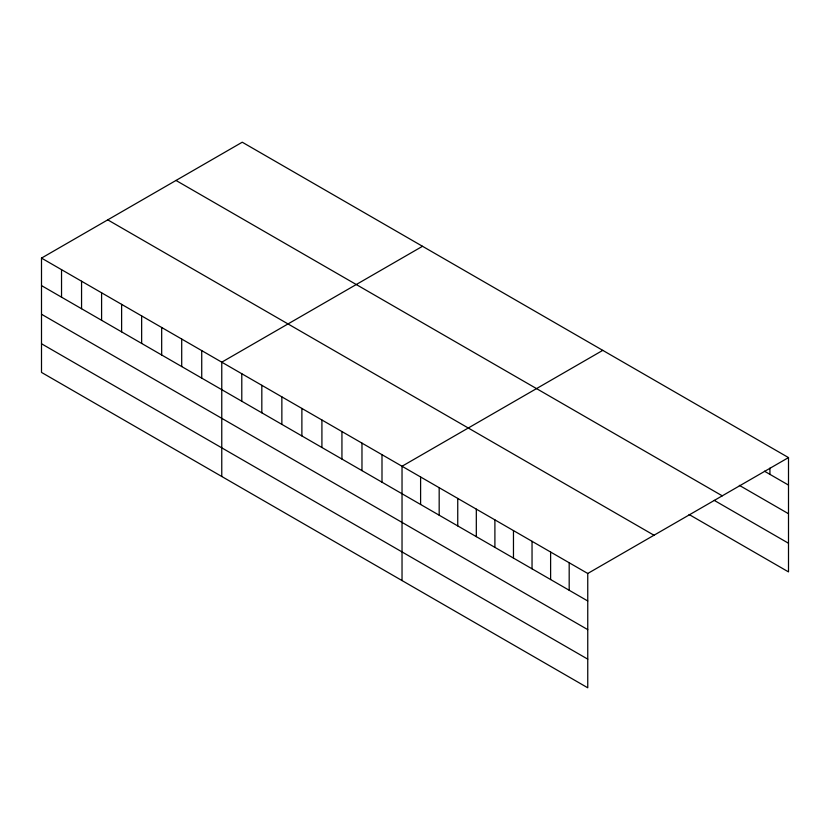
<?xml version="1.0" encoding="UTF-8"?>
<svg xmlns="http://www.w3.org/2000/svg" width="830" height="830" viewBox="0 0 830 830"><rect width="100%" height="100%" fill="white"/><g stroke="black" fill="none" stroke-linecap="round" stroke-linejoin="round"><path stroke-width="1.25" d="M41.5 258.099L587.754 573.478L587.754 687.79L41.5 372.411L41.5 258.099L242.246 142.21L788.5 457.589L788.5 571.901L689.076 514.496M422.512 246.282L221.766 362.181L221.766 476.493M602.777 350.353L402.031 466.252L402.031 580.564M587.754 573.478L788.5 457.589M764.461 471.201L788.5 485.083M739.333 485.343L788.5 513.729M176.001 180.452L722.256 495.832M714.205 500.355L788.5 543.245M107.744 219.857L653.999 535.236M41.5 285.603L587.754 600.982M41.5 314.248L587.754 629.628M41.5 343.765L587.754 659.145M769.929 468.11L769.929 474.355M569.183 562.761L569.183 590.255M550.612 552.033L550.612 579.537M532.04 541.316L532.04 568.809M513.469 530.588L513.469 558.082M494.898 519.87L494.898 547.364M476.316 509.143L476.316 536.637M457.745 498.425L457.745 525.919M439.174 487.698L439.174 515.191M420.603 476.98L420.603 504.474M381.997 454.695L381.997 482.189M361.973 443.127L361.973 470.62M341.939 431.559L341.939 459.063M321.916 420.001L321.916 447.495M301.881 408.433L301.881 435.926M281.858 396.875L281.858 424.369M261.824 385.307L261.824 412.801M241.789 373.739L241.789 401.243M201.732 350.613L201.732 378.107M181.708 339.055L181.708 366.549M161.674 327.487L161.674 354.981M141.65 315.919L141.65 343.423M121.616 304.361L121.616 331.855M101.592 292.793L101.592 320.287M81.558 281.235L81.558 308.729M61.534 269.667L61.534 297.161"/></g></svg>
